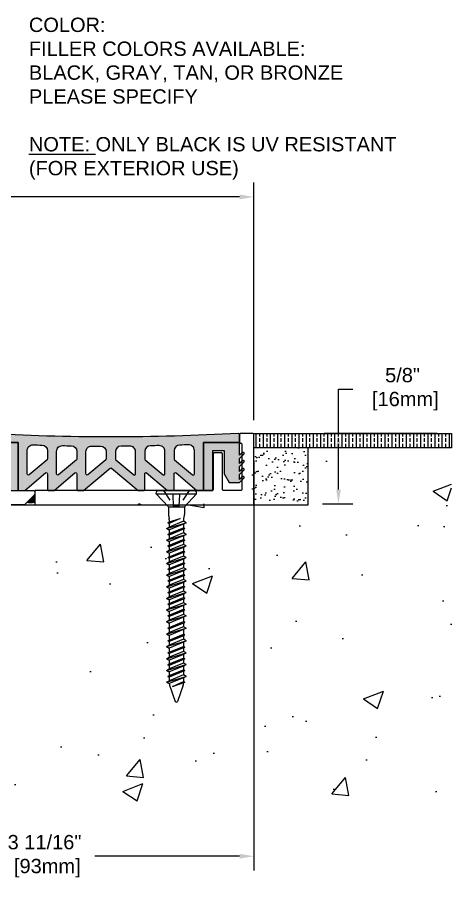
# Model space of a CAD drawing. Header units: inches. Extents: x 10.7 to 45.1, y -20.8 to -13.2.
# Drawn here: x 22.01 to 25.8, y -20.83 to -13.23 of the extents above; entities that cross this region are included whole.
import ezdxf

# ---------------------------------------------------------------- set-up
doc = ezdxf.new("R2010")
doc.units = ezdxf.units.IN
doc.header["$MEASUREMENT"] = 0
doc.linetypes.add('DASHED', pattern=[0.75, 0.5, -0.25])
for name, color, linetype in [('anchors', 4, 'Continuous'), ('conditions', 1, 'Continuous'), ('dimensions', 3, 'Continuous'), ('FILLER', 2, 'Continuous'), ('METALS', 7, 'Continuous'), ('text', 2, 'Continuous')]:
    doc.layers.add(name, color=color, linetype=linetype)
doc.styles.add('ARIAL', font='arial.ttf')
doc.dimstyles.new('Arial', dxfattribs={"dimtxt": 0.125, "dimasz": 0.125, "dimexe": 0.125, "dimexo": 0.125, "dimgap": 0.125, "dimtad": 0, "dimtih": 1, "dimtoh": 1, "dimdec": 4, "dimzin": 0, "dimdsep": 46, "dimlunit": 4, "dimtxsty": 'ARIAL', "dimcen": 0.09, "dimadec": 0, "dimazin": 0, "dimtfac": 1, "dimtdec": 4, "dimtofl": 0, "dimtmove": 0, "dimatfit": 3, "dimfxl": 0, "dimfrac": 2, "dimtolj": 1, "dimtzin": 0, "dimarcsym": 0})

# ---------------------------------------------------------------- blocks, each defined once
blk = doc.blocks.new('*D5')
at = {"layer": 'DEFPOINTS', "color": 0}
for p in [(24.0716, -14.7913), (12.7266, -16.8642), (24.0716, -16.8642)]:
    blk.add_point(p, dxfattribs=at)
at = {"layer": 'dimensions', "color": 0, "lineweight": -2}
for p, q in [((12.7266, -16.7392), (12.7266, -14.6663)), ((24.0716, -16.7392), (24.0716, -14.6663)), ((12.8516, -14.7913), (17.9158, -14.7913)), ((23.9466, -14.7913), (18.8823, -14.7913))]:
    blk.add_line(p, q, dxfattribs=at)
at = {"layer": 'dimensions', "color": 0}
for points in [[(12.8516, -14.7705), (12.8516, -14.8122), (12.7266, -14.7913)], [(23.9466, -14.7705), (23.9466, -14.8122), (24.0716, -14.7913)]]:
    blk.add_solid(points, dxfattribs=at)
at = {"layer": 'dimensions', "color": 0, "insert": (18.3991, -14.7913), "char_height": 0.125, "attachment_point": 5, "style": 'ARIAL'}
blk.add_mtext('\\A1;11 3/8"\\P [288mm]', dxfattribs=at)
blk = doc.blocks.new('*D6')
at = {"layer": 'DEFPOINTS', "color": 0}
for p in [(24.0716, -16.9692), (20.3991, -20.0778), (20.3991, -20.5441)]:
    blk.add_point(p, dxfattribs=at)
at = {"layer": 'dimensions', "color": 0, "lineweight": -2}
for p, q in [((24.0716, -17.0942), (24.0716, -20.6691)), ((20.3991, -20.2028), (20.3991, -20.6691)), ((20.5241, -20.5441), (21.8033, -20.5441)), ((23.9466, -20.5441), (22.6824, -20.5441))]:
    blk.add_line(p, q, dxfattribs=at)
at = {"layer": 'dimensions', "color": 0}
for points in [[(20.5241, -20.5233), (20.5241, -20.565), (20.3991, -20.5441)], [(23.9466, -20.5233), (23.9466, -20.565), (24.0716, -20.5441)]]:
    blk.add_solid(points, dxfattribs=at)
at = {"layer": 'dimensions', "color": 0, "insert": (22.2428, -20.5441), "char_height": 0.125, "attachment_point": 5, "style": 'ARIAL'}
blk.add_mtext('\\A1;3 11/16"\\P [93mm]', dxfattribs=at)
blk = doc.blocks.new('*D11')
at = {"layer": 'DEFPOINTS', "color": 0}
for p in [(24.8105, -16.8543), (25.7982, -16.8543), (24.5467, -17.4692)]:
    blk.add_point(p, dxfattribs=at)
at = {"layer": 'dimensions', "color": 0, "lineweight": -2}
for p, q in [((24.8105, -16.8543), (24.8105, -16.4692)), ((24.8105, -16.4692), (24.9355, -16.4692)), ((25.6732, -16.8543), (24.6855, -16.8543)), ((24.8105, -17.3442), (24.8105, -16.9793)), ((24.6717, -17.4692), (24.9355, -17.4692))]:
    blk.add_line(p, q, dxfattribs=at)
at = {"layer": 'dimensions', "color": 0}
for points in [[(24.7897, -16.9793), (24.8314, -16.9793), (24.8105, -16.8543)], [(24.7897, -17.3442), (24.8314, -17.3442), (24.8105, -17.4692)]]:
    blk.add_solid(points, dxfattribs=at)
at = {"layer": 'dimensions', "color": 0, "insert": (25.3702, -16.4692), "char_height": 0.125, "attachment_point": 5, "style": 'ARIAL'}
blk.add_mtext('\\A1;5/8"\\P [16mm]', dxfattribs=at)
blk = doc.blocks.new('A$C63CB1885')
for p, q in [((-0.1762, 0), (-0.1747, 0.0182)), ((-0.1762, 0), (0.1762, 0)), ((-0.1762, 0), (-0.0698, -0.1125)), ((-0.1634, 0.0285), (0.1634, 0.0285)), ((0.0698, -0.1125), (0.1762, 0)), ((0.1762, 0), (0.1747, 0.0182)), ((-0.0698, -0.1125), (0.0698, -0.1125)), ((-0.0698, -0.1125), (-0.0698, -0.1796)), ((0.0698, -0.1125), (0.0698, -0.1796)), ((-0.0737, -0.2511), (0.0321, -0.2146)), ((-0.0687, -0.1892), (-0.0633, -0.2152)), ((-0.0623, -0.2248), (-0.0622, -0.2449)), ((-0.0622, -0.2449), (0.0321, -0.2146)), ((0.0321, -0.2146), (-0.0622, -0.2573)), ((0.0622, -0.2248), (0.0622, -0.2382)), ((0.0687, -0.1892), (0.0633, -0.2152)), ((-0.0863, -0.3019), (0.0862, -0.2511)), ((-0.0863, -0.3019), (-0.0622, -0.289)), ((-0.0863, -0.3019), (-0.0622, -0.3148)), ((-0.0737, -0.2511), (-0.0622, -0.2449)), ((-0.0737, -0.2511), (-0.0622, -0.2573)), ((-0.0737, -0.3527), (0.0737, -0.3019)), ((0.0622, -0.2382), (-0.0622, -0.289)), ((-0.0622, -0.2573), (-0.0622, -0.289)), ((0.0622, -0.264), (-0.0622, -0.3148)), ((-0.0622, -0.3465), (0.0622, -0.2957)), ((0.0862, -0.2511), (0.0622, -0.264)), ((0.0622, -0.264), (0.0622, -0.2957)), ((0.0737, -0.3019), (0.0622, -0.2957)), ((0.0737, -0.3019), (0.0622, -0.308)), ((0.0862, -0.2511), (0.0622, -0.2382)), ((-0.0863, -0.4034), (0.0862, -0.3527)), ((-0.0737, -0.3527), (-0.0622, -0.3465)), ((-0.0737, -0.3527), (-0.0622, -0.3588)), ((0.0622, -0.308), (-0.0622, -0.3588)), ((-0.0622, -0.3148), (-0.0622, -0.3465)), ((0.0622, -0.3397), (-0.0622, -0.3905)), ((-0.0622, -0.3588), (-0.0622, -0.3905)), ((0.0622, -0.3656), (-0.0622, -0.4164)), ((0.0622, -0.308), (0.0622, -0.3397)), ((0.0862, -0.3527), (0.0622, -0.3656)), ((0.0622, -0.3656), (0.0622, -0.3973)), ((0.0862, -0.3527), (0.0622, -0.3397)), ((-0.0863, -0.4034), (-0.0622, -0.3905)), ((-0.0863, -0.4034), (-0.0622, -0.4164)), ((-0.0863, -0.505), (0.0862, -0.4542)), ((-0.0737, -0.4542), (0.0737, -0.4034)), ((-0.0737, -0.4542), (-0.0622, -0.4481)), ((-0.0737, -0.4542), (-0.0622, -0.4604)), ((-0.0622, -0.4481), (0.0622, -0.3973)), ((0.0622, -0.4096), (-0.0622, -0.4604)), ((-0.0622, -0.4164), (-0.0622, -0.4481)), ((0.0622, -0.4413), (-0.0622, -0.4921)), ((0.0737, -0.4034), (0.0622, -0.3973)), ((0.0737, -0.4034), (0.0622, -0.4096)), ((0.0622, -0.4096), (0.0622, -0.4413)), ((0.0862, -0.4542), (0.0622, -0.4671)), ((0.0862, -0.4542), (0.0622, -0.4413)), ((-0.0863, -0.505), (-0.0622, -0.4921)), ((-0.0863, -0.505), (-0.0622, -0.5179)), ((-0.0737, -0.5558), (0.0737, -0.505)), ((-0.0622, -0.4604), (-0.0622, -0.4921)), ((0.0622, -0.4671), (-0.0622, -0.5179)), ((-0.0622, -0.5496), (0.0622, -0.4988)), ((0.0622, -0.5112), (-0.0622, -0.5619)), ((-0.0622, -0.5179), (-0.0622, -0.5496)), ((0.0622, -0.4671), (0.0622, -0.4988)), ((0.0737, -0.505), (0.0622, -0.4988)), ((0.0737, -0.505), (0.0622, -0.5112)), ((0.0622, -0.5112), (0.0622, -0.5429)), ((-0.0863, -0.6066), (0.0862, -0.5558)), ((-0.0863, -0.6066), (-0.0622, -0.5936)), ((-0.0863, -0.6066), (-0.0622, -0.6195)), ((-0.0737, -0.5558), (-0.0622, -0.5496)), ((-0.0737, -0.5558), (-0.0622, -0.5619)), ((-0.0737, -0.6573), (0.0737, -0.6066)), ((0.0622, -0.5429), (-0.0622, -0.5936)), ((-0.0622, -0.5619), (-0.0622, -0.5936)), ((0.0622, -0.5687), (-0.0622, -0.6195)), ((-0.0622, -0.6512), (0.0622, -0.6004)), ((0.0862, -0.5558), (0.0622, -0.5687)), ((0.0622, -0.5687), (0.0622, -0.6004)), ((0.0737, -0.6066), (0.0622, -0.6004)), ((0.0737, -0.6066), (0.0622, -0.6127)), ((0.0862, -0.5558), (0.0622, -0.5429)), ((-0.0863, -0.7081), (0.0862, -0.6573)), ((-0.0737, -0.6573), (-0.0622, -0.6512)), ((-0.0737, -0.6573), (-0.0622, -0.6635)), ((0.0622, -0.6127), (-0.0622, -0.6635)), ((-0.0622, -0.6195), (-0.0622, -0.6512)), ((0.0622, -0.6444), (-0.0622, -0.6952)), ((-0.0622, -0.6635), (-0.0622, -0.6952)), ((0.0622, -0.6703), (-0.0622, -0.721)), ((0.0622, -0.6127), (0.0622, -0.6444)), ((0.0862, -0.6573), (0.0622, -0.6703)), ((0.0622, -0.6703), (0.0622, -0.702)), ((0.0862, -0.6573), (0.0622, -0.6444)), ((-0.0863, -0.7081), (-0.0622, -0.6952)), ((-0.0863, -0.7081), (-0.0622, -0.721)), ((-0.0863, -0.8097), (0.0862, -0.7589)), ((-0.0737, -0.7589), (0.0737, -0.7081)), ((-0.0737, -0.7589), (-0.0622, -0.7527)), ((-0.0737, -0.7589), (-0.0622, -0.7651)), ((-0.0622, -0.7527), (0.0622, -0.702)), ((0.0622, -0.7143), (-0.0622, -0.7651)), ((-0.0622, -0.721), (-0.0622, -0.7527)), ((0.0622, -0.746), (-0.0622, -0.7968)), ((0.0737, -0.7081), (0.0622, -0.702)), ((0.0737, -0.7081), (0.0622, -0.7143)), ((0.0622, -0.7143), (0.0622, -0.746)), ((0.0862, -0.7589), (0.0622, -0.7718)), ((0.0862, -0.7589), (0.0622, -0.746)), ((-0.0863, -0.8097), (-0.0622, -0.7968)), ((-0.0863, -0.8097), (-0.0622, -0.8226)), ((-0.0737, -0.8605), (0.0737, -0.8097)), ((-0.0622, -0.7651), (-0.0622, -0.7967)), ((0.0622, -0.7718), (-0.0622, -0.8226)), ((-0.0622, -0.8543), (0.0622, -0.8035)), ((0.0622, -0.8159), (-0.0622, -0.8666)), ((-0.0622, -0.8226), (-0.0622, -0.8543)), ((0.0622, -0.7718), (0.0622, -0.8035)), ((0.0737, -0.8097), (0.0622, -0.8035)), ((0.0737, -0.8097), (0.0622, -0.8159)), ((0.0622, -0.8159), (0.0622, -0.8475)), ((-0.0863, -0.9112), (0.0862, -0.8605)), ((-0.0863, -0.9112), (-0.0622, -0.8983)), ((-0.0863, -0.9112), (-0.0622, -0.9242)), ((-0.0737, -0.8605), (-0.0622, -0.8543)), ((-0.0737, -0.8605), (-0.0622, -0.8666)), ((-0.0737, -0.962), (0.0737, -0.9112)), ((0.0622, -0.8475), (-0.0622, -0.8983)), ((-0.0622, -0.8666), (-0.0622, -0.8983)), ((0.0622, -0.8734), (-0.0622, -0.9242)), ((-0.0622, -0.9559), (0.0622, -0.9051)), ((0.0862, -0.8605), (0.0622, -0.8734)), ((0.0622, -0.8734), (0.0622, -0.9051)), ((0.0737, -0.9112), (0.0622, -0.9051)), ((0.0737, -0.9112), (0.0622, -0.9174)), ((0.0862, -0.8605), (0.0622, -0.8475)), ((-0.0863, -1.0128), (0.0862, -0.962)), ((-0.0737, -0.962), (-0.0622, -0.9559)), ((-0.0737, -0.962), (-0.0622, -0.9682)), ((0.0622, -0.9174), (-0.0622, -0.9682)), ((-0.0622, -0.9242), (-0.0622, -0.9558)), ((0.0622, -0.9491), (-0.0622, -0.9999)), ((-0.0622, -0.9682), (-0.0622, -0.9999)), ((0.0622, -0.975), (-0.0622, -1.0257)), ((0.0622, -0.9174), (0.0622, -0.9491)), ((0.0862, -0.962), (0.0622, -0.975)), ((0.0622, -0.975), (0.0622, -1.0066)), ((0.0862, -0.962), (0.0622, -0.9491)), ((-0.0863, -1.0128), (-0.0622, -0.9999)), ((-0.0863, -1.0128), (-0.0622, -1.0257)), ((-0.0863, -1.1144), (0.0862, -1.0636)), ((-0.0737, -1.0636), (0.0737, -1.0128)), ((-0.0737, -1.0636), (-0.0622, -1.0574)), ((-0.0737, -1.0636), (-0.0622, -1.0698)), ((-0.0622, -1.0574), (0.0622, -1.0066)), ((0.0622, -1.019), (-0.0622, -1.0698)), ((-0.0622, -1.0257), (-0.0622, -1.0574)), ((0.0622, -1.0507), (-0.0622, -1.1015)), ((0.0737, -1.0128), (0.0622, -1.0066)), ((0.0737, -1.0128), (0.0622, -1.019)), ((0.0622, -1.019), (0.0622, -1.0507)), ((0.0862, -1.0636), (0.0622, -1.0765)), ((0.0862, -1.0636), (0.0622, -1.0507)), ((-0.0863, -1.1144), (-0.0622, -1.1015)), ((-0.0863, -1.1144), (-0.0622, -1.1273)), ((-0.0737, -1.1715), (0.0737, -1.1207)), ((-0.0622, -1.0697), (-0.0622, -1.1014)), ((0.0622, -1.0765), (-0.0622, -1.1273)), ((-0.0622, -1.1653), (0.0622, -1.1145)), ((0.0622, -1.1269), (-0.0622, -1.1776)), ((-0.0622, -1.1273), (-0.0622, -1.1653)), ((0.0622, -1.0765), (0.0622, -1.1145)), ((0.0737, -1.1207), (0.0622, -1.1145)), ((0.0737, -1.1207), (0.0622, -1.1269)), ((0.0622, -1.1269), (0.0622, -1.1585)), ((-0.0863, -1.2223), (0.0862, -1.1715)), ((-0.0863, -1.2223), (-0.0622, -1.2093)), ((-0.0737, -1.1715), (-0.0622, -1.1653)), ((-0.0737, -1.1715), (-0.0622, -1.1776)), ((0.0622, -1.1585), (-0.0622, -1.2093)), ((-0.0622, -1.1776), (-0.0622, -1.2093)), ((0.0622, -1.1844), (-0.0622, -1.2352)), ((0.0862, -1.1715), (0.0622, -1.1844)), ((0.0622, -1.1844), (0.0622, -1.2247)), ((0.0862, -1.1715), (0.0622, -1.1585)), ((-0.0863, -1.2223), (-0.0622, -1.2352)), ((-0.0863, -1.3324), (0.0862, -1.2816)), ((-0.0737, -1.2816), (0.0737, -1.2308)), ((-0.0737, -1.2816), (-0.0622, -1.2754)), ((-0.0737, -1.2816), (-0.0622, -1.2878)), ((-0.0622, -1.2754), (0.0622, -1.2247)), ((-0.0622, -1.2352), (-0.0622, -1.2754)), ((0.0622, -1.237), (-0.0622, -1.2878)), ((0.0622, -1.2687), (-0.0622, -1.3195)), ((-0.0622, -1.2877), (-0.0622, -1.3194)), ((0.0737, -1.2308), (0.0622, -1.2247)), ((0.0737, -1.2308), (0.0622, -1.237)), ((0.0622, -1.237), (0.0622, -1.2687)), ((0.0862, -1.2816), (0.0622, -1.2945)), ((0.0862, -1.2816), (0.0622, -1.2687)), ((-0.0863, -1.3324), (-0.0622, -1.3195)), ((-0.0863, -1.3324), (-0.0622, -1.3453)), ((-0.0737, -1.3872), (0.0737, -1.3365)), ((0.0622, -1.2945), (-0.0622, -1.3453)), ((-0.0622, -1.3811), (0.0622, -1.3303)), ((0.0622, -1.3426), (-0.0622, -1.3934)), ((-0.0622, -1.3453), (-0.0622, -1.381)), ((0.0622, -1.2945), (0.0622, -1.3303)), ((0.0737, -1.3365), (0.0622, -1.3303)), ((0.0737, -1.3365), (0.0622, -1.3426)), ((0.0622, -1.3426), (0.0622, -1.3743)), ((-0.0863, -1.438), (0.0862, -1.3872)), ((-0.0863, -1.438), (-0.0622, -1.4251)), ((-0.0863, -1.438), (-0.0622, -1.4509)), ((-0.0737, -1.3872), (-0.0622, -1.3811)), ((-0.0737, -1.3872), (-0.0622, -1.3934)), ((-0.0737, -1.4895), (0.0737, -1.4387)), ((0.0622, -1.3743), (-0.0622, -1.4251)), ((-0.0622, -1.3934), (-0.0622, -1.4251)), ((0.0622, -1.4002), (-0.0622, -1.4509)), ((-0.0622, -1.4833), (0.0622, -1.4326)), ((0.0622, -1.4449), (-0.0622, -1.4957)), ((0.0862, -1.3872), (0.0622, -1.4002)), ((0.0622, -1.4002), (0.0622, -1.4326)), ((0.0737, -1.4387), (0.0622, -1.4326)), ((0.0737, -1.4387), (0.0622, -1.4449)), ((0.0622, -1.4449), (0.0622, -1.4766)), ((0.0862, -1.3872), (0.0622, -1.3743)), ((-0.0863, -1.5403), (0.0862, -1.4895)), ((-0.0737, -1.4895), (-0.0622, -1.4833)), ((-0.0737, -1.4895), (-0.0622, -1.4957)), ((-0.0622, -1.4509), (-0.0622, -1.4833)), ((0.0622, -1.4766), (-0.0622, -1.5274)), ((-0.0622, -1.4956), (-0.0621, -1.5273)), ((0.0622, -1.5024), (-0.0622, -1.5532)), ((0.0862, -1.4895), (0.0622, -1.5024)), ((0.0622, -1.5024), (0.0622, -1.5348)), ((0.0862, -1.4895), (0.0622, -1.4766)), ((-0.0863, -1.5403), (-0.0622, -1.5274)), ((-0.0863, -1.5403), (-0.0622, -1.5532)), ((-0.0863, -1.6425), (0.0862, -1.5918)), ((-0.0737, -1.5918), (0.0737, -1.541)), ((-0.0737, -1.5918), (-0.0622, -1.5856)), ((-0.0737, -1.5918), (-0.0622, -1.5979)), ((-0.0622, -1.5856), (0.0622, -1.5348)), ((0.0622, -1.5471), (-0.0622, -1.5979)), ((0.0622, -1.5788), (-0.0622, -1.6296)), ((-0.0621, -1.5532), (-0.0621, -1.5856)), ((-0.0621, -1.5979), (-0.0621, -1.6296)), ((0.0737, -1.541), (0.0622, -1.5348)), ((0.0737, -1.541), (0.0622, -1.5471)), ((0.0622, -1.5471), (0.0622, -1.5788)), ((0.0862, -1.5918), (0.0622, -1.6047)), ((0.0862, -1.5918), (0.0622, -1.5788)), ((-0.0863, -1.6425), (-0.0622, -1.6296)), ((-0.0863, -1.6425), (-0.0622, -1.6555)), ((0.0622, -1.6047), (-0.0622, -1.6555)), ((-0.0596, -1.6676), (-0.0096, -1.8103)), ((-0.0335, -1.6795), (0.0622, -1.6364)), ((-0.0335, -1.6795), (0.0737, -1.6425)), ((0.0622, -1.6487), (-0.0335, -1.6795)), ((0.0596, -1.6676), (0.0096, -1.8103)), ((0.0622, -1.6047), (0.0622, -1.6522)), ((0.0737, -1.6425), (0.0622, -1.6364)), ((0.0737, -1.6425), (0.0622, -1.6487))]:
    blk.add_line(p, q)
at = {"linetype": 'DASHED', "ltscale": 0.025}
for p, q in [((-0.1125, 0.0285), (-0.024, -0.1065)), ((-0.024, -0.1065), (-0.0311, 0.0283)), ((0.024, -0.1065), (0.0311, 0.0285)), ((0.1125, 0.0285), (0.024, -0.1065)), ((-0.024, -0.1065), (0.024, -0.1065))]:
    blk.add_line(p, q, dxfattribs=at)
for centre, radius, start, end in [((-0.1634, 0.0173), 0.0112, 90, 175), ((0.1634, 0.0173), 0.0112, 5, 90), ((-0.0233, -0.1796), 0.0465, 180, 191.9357), ((-0.1088, -0.2248), 0.0465, 0, 11.9357), ((0.1087, -0.2248), 0.0465, 168.0643, 180), ((0.0233, -0.1796), 0.0465, 348.0643, 0), ((-0.0158, -1.6522), 0.0465, 183.94761, 199.30575), ((0.0158, -1.6522), 0.0465, 340.69425, 0), ((0, -1.806), 0.0106, 204.10008, 335.89992)]:
    blk.add_arc(centre, radius, start, end)
blk = doc.blocks.new('TF316134')
blk.add_blockref('A$C63CB1885', (0, -0.0285))
blk = doc.blocks.new('PS212A')
at = {"linetype": 'Continuous', "flags": 128}
blk.add_lwpolyline([(0.4509, 0.1254), (-1.7472, 0.1254, 0.414214), (-1.7572, 0.1154), (-1.7572, 0.0945, 0.198912), (-1.7543, 0.0875), (-1.6701, 0.0033, 0.198912), (-1.663, 0.0004), (-0.0092, 0.0004, -0.414214), (0.0008, -0.0096), (0.0008, -0.3247, 0.758338), (0.8355, -0.5586, 0.420887), (0.832, -0.5447), (0.741, -0.4922, 0.405496), (0.7275, -0.4956, -3.520953), (0.7275, -0.1539, 0.405496), (0.741, -0.1573), (0.832, -0.1047, 0.420887), (0.8355, -0.0909, 0.261868)], format="xyb", close=True, dxfattribs=at)
blk = doc.blocks.new('95401G-MOD')
blk.add_lwpolyline([(1.9147, 0), (1.0194, 0, -0.198912), (1.0123, 0.0029), (1.0073, 0.0079, 0.414214), (0.9932, 0.0079), (0.9882, 0.0029, -0.198912), (0.9811, 0), (0.0102, 0, -0.414214), (0.0002, 0.01), (0.0002, 0.615, -0.414214), (0.0102, 0.625), (0.1152, 0.625, -0.414214), (0.1252, 0.615), (0.1252, 0.55, -0.414214), (0.1152, 0.54, 0.414214), (0.1052, 0.53), (0.1052, 0.135, 0.414214), (0.1152, 0.125), (0.2652, 0.125, 0.414214), (0.2752, 0.135), (0.2752, 0.445, -0.414214), (0.2852, 0.455), (0.3452, 0.455, -0.414214), (0.3552, 0.445), (0.3552, 0.135, 0.414214), (0.3652, 0.125), (1.9147, 0.125)], format="xyb", close=True)
blk = doc.blocks.new('CSQF2')
h = blk.add_hatch(color=256)
h.paths.add_polyline_path([(4.5589, 1.888, 0.430422), (4.5483, 1.898, -0.027516), (2.3194, 1.898, 0.430422), (2.3089, 1.888), (2.3089, 1.8186), (2.6239, 1.8186), (2.6239, 1.3986), (2.6757, 1.3986, 0.176327), (2.6822, 1.4009), (2.8641, 1.5536, -0.63707), (2.8805, 1.5459), (2.8805, 1.4086, 0.414214), (2.8905, 1.3986), (2.9323, 1.3986, 0.176327), (2.9388, 1.4009), (3.1207, 1.5536, -0.63707), (3.1371, 1.5459), (3.1371, 1.4086, 0.414214), (3.1471, 1.3986), (3.1889, 1.3986, 0.176327), (3.1954, 1.4009), (3.4275, 1.5957, -0.36397), (3.4403, 1.5957), (3.6724, 1.4009, 0.176327), (3.6788, 1.3986), (3.7207, 1.3986, 0.414214), (3.7307, 1.4086), (3.7307, 1.5459, -0.63707), (3.7471, 1.5536), (3.929, 1.4009, 0.176327), (3.9354, 1.3986), (3.9773, 1.3986, 0.414214), (3.9873, 1.4086), (3.9873, 1.5459, -0.63707), (4.0037, 1.5536), (4.1856, 1.4009, 0.176327), (4.192, 1.3986), (4.2439, 1.3986), (4.2439, 1.8186), (4.5589, 1.8186)])
h.paths.add_polyline_path([(3.2675, 1.788, 0.000939), (3.3439, 1.7875, -0.412919), (3.3937, 1.7375), (3.3937, 1.6764, -0.221695), (3.3901, 1.6688), (3.2335, 1.5374, -0.63707), (3.2171, 1.545), (3.2171, 1.738, -0.416611)], flags=16)
h.paths.add_polyline_path([(3.1371, 1.7403), (3.1371, 1.6764, -0.221695), (3.1335, 1.6688), (2.9769, 1.5374, -0.63707), (2.9605, 1.545), (2.9605, 1.7417, -0.420307), (3.0115, 1.7917, 0.000939), (3.0879, 1.7903, -0.409242)], flags=16)
h.paths.add_polyline_path([(3.5239, 1.7875, 0.000939), (3.6003, 1.788, -0.416611), (3.6507, 1.738), (3.6507, 1.545, -0.63707), (3.6343, 1.5374), (3.4777, 1.6688, -0.221695), (3.4741, 1.6764), (3.4741, 1.7375, -0.412919)], flags=16)
h.paths.add_polyline_path([(2.8805, 1.7463), (2.8805, 1.6764, -0.221695), (2.8769, 1.6688), (2.7203, 1.5374, -0.63707), (2.7039, 1.545), (2.7039, 1.7487, -0.424014), (2.7555, 1.7987, 0.000939), (2.832, 1.7963, -0.405574)], flags=16)
h.paths.add_polyline_path([(3.7798, 1.7903, 0.000939), (3.8562, 1.7917, -0.420307), (3.9073, 1.7417), (3.9073, 1.545, -0.63707), (3.8909, 1.5374), (3.7343, 1.6688, -0.221695), (3.7307, 1.6764), (3.7307, 1.7403, -0.409242)], flags=16)
h.paths.add_polyline_path([(4.0358, 1.7963, 0.000939), (4.1122, 1.7987, -0.424014), (4.1639, 1.7487), (4.1639, 1.545, -0.63707), (4.1475, 1.5374), (3.9909, 1.6688, -0.221695), (3.9873, 1.6764), (3.9873, 1.7463, -0.405574)], flags=16)
h.paths.add_polyline_path([(2.6239, 1.8186), (2.3089, 1.8186), (2.3089, 1.7069), (2.2851, 1.7307, 0.414214), (2.271, 1.7307, 0.414214), (2.271, 1.7165), (2.3089, 1.6786), (2.3089, 1.6369), (2.2851, 1.6607, 0.414214), (2.271, 1.6607, 0.414214), (2.271, 1.6465), (2.3089, 1.6086), (2.3089, 1.5669), (2.2851, 1.5907, 0.414214), (2.271, 1.5907, 0.414214), (2.271, 1.5765), (2.3089, 1.5386), (2.3089, 1.4969), (2.2851, 1.5207, 0.414214), (2.271, 1.5207, 0.414214), (2.271, 1.5065), (2.306, 1.4715, 0.198912), (2.313, 1.4686), (2.3989, 1.4686), (2.4439, 1.5465), (2.4439, 1.7486), (2.5439, 1.7486), (2.5439, 1.3986), (2.6239, 1.3986)])
h.paths.add_polyline_path([(4.3239, 1.7486), (4.4239, 1.7486), (4.4239, 1.5465), (4.4689, 1.4686), (4.5547, 1.4686, 0.198912), (4.5618, 1.4715), (4.5968, 1.5065, 0.414214), (4.5968, 1.5207, 0.414214), (4.5827, 1.5207), (4.5589, 1.4969), (4.5589, 1.5386), (4.5968, 1.5765, 0.414214), (4.5968, 1.5907, 0.414214), (4.5827, 1.5907), (4.5589, 1.5669), (4.5589, 1.6086), (4.5968, 1.6465, 0.414214), (4.5968, 1.6607, 0.414214), (4.5827, 1.6607), (4.5589, 1.6369), (4.5589, 1.6786), (4.5968, 1.7165, 0.414214), (4.5968, 1.7307, 0.414214), (4.5827, 1.7307), (4.5589, 1.7069), (4.5589, 1.8186), (4.2439, 1.8186), (4.2439, 1.3986), (4.3239, 1.3986)])
for p, q in [((2.3089, 1.8186), (2.6239, 1.8186)), ((2.6239, 1.8186), (2.3089, 1.8186)), ((2.6239, 1.8186), (2.6239, 1.3986)), ((2.6239, 1.3986), (2.6239, 1.8186)), ((4.2439, 1.8186), (4.2439, 1.3986)), ((4.5589, 1.8186), (4.2439, 1.8186)), ((4.2439, 1.8186), (4.5589, 1.8186)), ((4.2439, 1.3986), (4.2439, 1.8186))]:
    blk.add_line(p, q)
for points in [[(2.8905, 1.3986), (2.9323, 1.3986, 0.176327), (2.9388, 1.4009), (3.1207, 1.5536, -0.63707), (3.1371, 1.5459), (3.1371, 1.4086, 0.414214), (3.1471, 1.3986), (3.1889, 1.3986, 0.176327), (3.1954, 1.4009), (3.4275, 1.5957, -0.36397), (3.4403, 1.5957), (3.6724, 1.4009, 0.176327), (3.6788, 1.3986), (3.7207, 1.3986, 0.414214), (3.7307, 1.4086), (3.7307, 1.5459, -0.63707), (3.7471, 1.5536), (3.929, 1.4009, 0.176327), (3.9354, 1.3986), (3.9773, 1.3986, 0.414214), (3.9873, 1.4086), (3.9873, 1.5459, -0.63707), (4.0037, 1.5536), (4.1856, 1.4009, 0.176327), (4.192, 1.3986), (4.2439, 1.3986), (4.3239, 1.3986), (4.3239, 1.7486), (4.4239, 1.7486), (4.4239, 1.5465), (4.4689, 1.4686), (4.5547, 1.4686, 0.198912), (4.5618, 1.4715), (4.5968, 1.5065, 0.414214), (4.5968, 1.5207, 0.414214), (4.5827, 1.5207), (4.5589, 1.4969), (4.5589, 1.5386), (4.5968, 1.5765, 0.414214), (4.5968, 1.5907, 0.414214), (4.5827, 1.5907), (4.5589, 1.5669), (4.5589, 1.6086), (4.5968, 1.6465, 0.414214), (4.5968, 1.6607, 0.414214), (4.5827, 1.6607), (4.5589, 1.6369), (4.5589, 1.6786), (4.5968, 1.7165, 0.414214), (4.5968, 1.7307, 0.414214), (4.5827, 1.7307), (4.5589, 1.7069), (4.5589, 1.8186), (4.5589, 1.888, 0.430422), (4.5483, 1.898, -0.027516), (2.3194, 1.898, 0.430422), (2.3089, 1.888), (2.3089, 1.8186), (2.3089, 1.7069), (2.2851, 1.7307, 0.414214), (2.271, 1.7307, 0.414214), (2.271, 1.7165), (2.3089, 1.6786), (2.3089, 1.6369), (2.2851, 1.6607, 0.414214), (2.271, 1.6607, 0.414214), (2.271, 1.6465), (2.3089, 1.6086), (2.3089, 1.5669), (2.2851, 1.5907, 0.414214), (2.271, 1.5907, 0.414214), (2.271, 1.5765), (2.3089, 1.5386), (2.3089, 1.4969), (2.2851, 1.5207, 0.414214), (2.271, 1.5207, 0.414214), (2.271, 1.5065), (2.306, 1.4715, 0.198912), (2.313, 1.4686), (2.3989, 1.4686), (2.4439, 1.5465), (2.4439, 1.7486), (2.5439, 1.7486), (2.5439, 1.3986), (2.6239, 1.3986), (2.6757, 1.3986, 0.176327), (2.6822, 1.4009), (2.8641, 1.5536, -0.63707), (2.8805, 1.5459), (2.8805, 1.4086, 0.414214)], [(2.8805, 1.6764, -0.221695), (2.8769, 1.6688), (2.7203, 1.5374, -0.63707), (2.7039, 1.545), (2.7039, 1.7487, -0.424014), (2.7555, 1.7987, 0.000939), (2.832, 1.7963, -0.405574), (2.8805, 1.7463)], [(3.1371, 1.7403), (3.1371, 1.6764, -0.221695), (3.1335, 1.6688), (2.9769, 1.5374, -0.63707), (2.9605, 1.545), (2.9605, 1.7417, -0.420307), (3.0115, 1.7917, 0.000939), (3.0879, 1.7903, -0.409242)], [(3.3937, 1.7375), (3.3937, 1.6764, -0.221695), (3.3901, 1.6688), (3.2335, 1.5374, -0.63707), (3.2171, 1.545), (3.2171, 1.738, -0.416611), (3.2675, 1.788, 0.000939), (3.3439, 1.7875, -0.412919)], [(3.4741, 1.7375), (3.4741, 1.6764, 0.221695), (3.4777, 1.6688), (3.6343, 1.5374, 0.63707), (3.6507, 1.545), (3.6507, 1.738, 0.416611), (3.6003, 1.788, -0.000939), (3.5239, 1.7875, 0.412919)], [(3.7798, 1.7903, 0.409242), (3.7307, 1.7403), (3.7307, 1.6764, 0.221695), (3.7343, 1.6688), (3.8909, 1.5374, 0.63707), (3.9073, 1.545), (3.9073, 1.7417, 0.420307), (3.8562, 1.7917, -0.000939)], [(3.9873, 1.7463), (3.9873, 1.6764, 0.221695), (3.9909, 1.6688), (4.1475, 1.5374, 0.63707), (4.1639, 1.545), (4.1639, 1.7487, 0.424014), (4.1122, 1.7987, -0.000939), (4.0358, 1.7963, 0.405574)]]:
    blk.add_lwpolyline(points, format="xyb", close=True)

msp = doc.modelspace()

# ---------------------------------------------------------------- hatches: boundary and pattern name
at = {"layer": 'conditions'}
h = msp.add_hatch(dxfattribs=at)
h.set_pattern_fill('ANSI33', color=256, scale=0.25, angle=45, style=0)
h.set_pattern_definition([(90, (25.904884, -18.882104), (0.0625, 1e-17), []), (90, (25.873634, -18.850854), (0.0625, 1e-17), [0.03125, -0.015625])])
h.paths.add_polyline_path([(25.79821, -16.85426), (25.79821, -16.97926), (24.08657, -16.97926), (24.08657, -16.87426, 0.4142136), (24.06657, -16.85426)])
h = msp.add_hatch(dxfattribs=at)
h.set_pattern_fill('AR-CONC', color=256, scale=0.25, style=0)
h.set_pattern_definition([(50, (10.4053, -18.747), (1.79315, -0.15688), [0.1875, -2.0625]), (355, (10.4053, -18.747), (-0.34688, 1.88048), [0.15, -1.65]), (100.451, (10.5547, -18.7601), (1.44627, 1.7236), [0.15935, -1.75286]), (46.184, (10.4053, -18.247), (2.6681, -0.4138), [0.28125, -3.09375]), (96.636, (10.6276, -18.2816), (2.33666, 2.4353), [0.23903, -2.6293]), (351.184, (10.4053, -18.247), (2.33665, 2.4353), [0.225, -2.475]), (21, (10.6553, -18.372), (1.49227, -1.00655), [0.1875, -2.0625]), (326, (10.6553, -18.372), (0.60829, 1.81288), [0.15, -1.65]), (71.451, (10.7796, -18.456), (2.10056, 0.80633), [0.15935, -1.75286]), (37.5, (10.40526, -18.7471), (0.0304, 0.832235), [0, -1.63, 0, -1.675, 0, -1.65625]), (7.5, (10.4053, -18.7471), (0.657674, 0.98603), [0, -0.955, 0, -1.5925, 0, -0.63125]), (327.5, (9.84776, -18.7471), (1.334556, -0.056387), [0, -0.625, 0, -1.95, 0, -2.5875]), (317.5, (9.5978, -18.7471), (1.457965, 0.25026), [0, -0.8125, 0, -1.295, 0, -1.8375])])
h.paths.add_polyline_path([(25.79821, -16.96922), (24.54668, -16.96922), (24.54668, -17.46922), (23.48889, -17.46922), (23.46427, -17.49522), (23.46427, -17.56718), (23.45778, -17.5979, 0.0521265), (23.45677, -17.60752), (23.45677, -17.62089), (23.48077, -17.63382), (23.45677, -17.64674), (23.45677, -17.67843), (23.46822, -17.6846), (23.45677, -17.69076), (23.45677, -17.72245), (23.48077, -17.73538), (23.45677, -17.7483), (23.45677, -17.78), (23.46822, -17.78616), (23.45677, -17.79232), (23.45677, -17.82402), (23.48077, -17.83694), (23.45677, -17.84987), (23.45677, -17.88156), (23.46822, -17.88772), (23.45677, -17.89389), (23.45677, -17.92558), (23.48077, -17.9385), (23.45677, -17.95143), (23.45677, -17.98312), (23.46822, -17.98929), (23.45677, -17.99545), (23.45677, -18.02714), (23.48077, -18.04007), (23.45677, -18.05299), (23.45677, -18.08468), (23.46822, -18.09085), (23.45677, -18.09701), (23.45677, -18.1287), (23.48077, -18.14163), (23.45677, -18.15455), (23.45677, -18.18625), (23.46822, -18.19241), (23.45677, -18.19857), (23.45677, -18.23027), (23.48077, -18.24319), (23.45677, -18.25612), (23.45677, -18.28781), (23.46822, -18.29397), (23.45677, -18.30014), (23.45677, -18.33183), (23.48077, -18.34475), (23.45677, -18.35768), (23.45677, -18.38937), (23.46822, -18.39554), (23.45677, -18.4017), (23.45677, -18.43339), (23.48077, -18.44632), (23.45677, -18.45924), (23.45677, -18.49725), (23.46822, -18.50342), (23.45677, -18.50958), (23.45677, -18.54127), (23.48077, -18.5542), (23.45677, -18.56712), (23.45677, -18.60738), (23.46822, -18.61354), (23.45677, -18.61971), (23.45677, -18.6514), (23.48077, -18.66432), (23.45677, -18.67725), (23.45677, -18.71301), (23.46822, -18.71918), (23.45677, -18.72534), (23.45677, -18.75703), (23.48077, -18.76996), (23.45677, -18.78288), (23.45677, -18.81527), (23.46822, -18.82144), (23.45677, -18.8276), (23.45677, -18.85929), (23.48077, -18.87222), (23.45677, -18.88514), (23.45677, -18.91754), (23.46822, -18.9237), (23.45677, -18.92986), (23.45677, -18.96155), (23.48077, -18.97448), (23.45677, -18.9874), (23.45677, -19.01102), (23.47129, -19.00449), (23.48274, -19.01065), (23.47129, -19.01682), (23.45677, -19.02148), (23.45677, -19.04285), (23.40475, -19.19136, -0.7741233), (23.3843, -19.19136), (23.33227, -19.04285), (23.33227, -19.03819), (23.30827, -19.02526), (23.33227, -19.01234), (23.33227, -18.98064), (23.32083, -18.97448), (23.33227, -18.96832), (23.33227, -18.93592), (23.30827, -18.923), (23.33227, -18.91007), (23.33227, -18.87838), (23.32083, -18.87222), (23.33227, -18.86606), (23.33227, -18.83366), (23.30827, -18.82074), (23.33227, -18.80781), (23.33227, -18.77612), (23.32083, -18.76996), (23.33227, -18.76379), (23.33227, -18.72803), (23.30827, -18.71511), (23.33227, -18.70218), (23.33227, -18.67049), (23.32083, -18.66432), (23.33227, -18.65816), (23.33227, -18.6179), (23.30827, -18.60498), (23.33227, -18.59205), (23.33227, -18.56036), (23.32083, -18.5542), (23.33227, -18.54803), (23.33227, -18.53588), (23.33227, -18.51002), (23.30827, -18.4971), (23.33227, -18.48417), (23.33227, -18.45248), (23.32083, -18.44632), (23.33227, -18.44015), (23.33227, -18.40846), (23.30827, -18.39554), (23.33227, -18.38261), (23.33227, -18.35092), (23.32083, -18.34475), (23.33227, -18.33859), (23.33227, -18.3069), (23.30827, -18.29397), (23.33227, -18.28105), (23.33227, -18.24935), (23.32083, -18.24319), (23.33227, -18.23703), (23.33227, -18.20534), (23.30827, -18.19241), (23.33227, -18.17949), (23.33227, -18.14779), (23.32083, -18.14163), (23.33227, -18.13547), (23.33227, -18.10377), (23.30827, -18.09085), (23.33227, -18.07792), (23.33227, -18.04623), (23.32083, -18.04007), (23.33227, -18.0339), (23.33227, -18.00221), (23.30827, -17.98929), (23.33227, -17.97636), (23.33227, -17.94467), (23.32083, -17.9385), (23.33227, -17.93234), (23.33227, -17.90065), (23.30827, -17.88772), (23.33227, -17.8748), (23.33227, -17.8431), (23.32083, -17.83694), (23.33227, -17.83078), (23.33227, -17.79909), (23.30827, -17.78616), (23.33227, -17.77324), (23.33227, -17.74154), (23.32083, -17.73538), (23.33227, -17.72922), (23.33227, -17.69752), (23.30827, -17.6846), (23.33227, -17.67167), (23.33227, -17.63998), (23.32083, -17.63382), (23.33227, -17.62765), (23.33227, -17.60752, 0.0521265), (23.33127, -17.5979), (23.32477, -17.56718), (23.32477, -17.49522), (23.30016, -17.46922), (21.6118, -17.46922), (21.58719, -17.49522), (21.58719, -17.56718), (21.58069, -17.5979, 0.0521265), (21.57969, -17.60752), (21.57969, -17.62089), (21.60369, -17.63382), (21.57969, -17.64674), (21.57969, -17.67843), (21.59113, -17.6846), (21.57969, -17.69076), (21.57969, -17.72245), (21.60369, -17.73538), (21.57969, -17.7483), (21.57969, -17.78), (21.59113, -17.78616), (21.57969, -17.79232), (21.57969, -17.82402), (21.60369, -17.83694), (21.57969, -17.84987), (21.57969, -17.88156), (21.59113, -17.88772), (21.57969, -17.89389), (21.57969, -17.92558), (21.60369, -17.9385), (21.57969, -17.95143), (21.57969, -17.98312), (21.59113, -17.98929), (21.57969, -17.99545), (21.57969, -18.02714), (21.60369, -18.04007), (21.57969, -18.05299), (21.57969, -18.08468), (21.59113, -18.09085), (21.57969, -18.09701), (21.57969, -18.1287), (21.60369, -18.14163), (21.57969, -18.15455), (21.57969, -18.18625), (21.59113, -18.19241), (21.57969, -18.19857), (21.57969, -18.23027), (21.60369, -18.24319), (21.57969, -18.25612), (21.57969, -18.28781), (21.59113, -18.29397), (21.57969, -18.30014), (21.57969, -18.33183), (21.60369, -18.34475), (21.57969, -18.35768), (21.57969, -18.38937), (21.59113, -18.39554), (21.57969, -18.4017), (21.57969, -18.43339), (21.60369, -18.44632), (21.57969, -18.45924), (21.57969, -18.49725), (21.59113, -18.50342), (21.57969, -18.50958), (21.57969, -18.54127), (21.60369, -18.5542), (21.57969, -18.56712), (21.57969, -18.60738), (21.59113, -18.61354), (21.57969, -18.61971), (21.57969, -18.6514), (21.60369, -18.66432), (21.57969, -18.67725), (21.57969, -18.71301), (21.59113, -18.71918), (21.57969, -18.72534), (21.57969, -18.75703), (21.60369, -18.76996), (21.57969, -18.78288), (21.57969, -18.81527), (21.59113, -18.82144), (21.57969, -18.8276), (21.57969, -18.85929), (21.60369, -18.87222), (21.57969, -18.88514), (21.57969, -18.91754), (21.59113, -18.9237), (21.57969, -18.92986), (21.57969, -18.96155), (21.60369, -18.97448), (21.57969, -18.9874), (21.57969, -19.01102), (21.5942, -19.00449), (21.60565, -19.01065), (21.5942, -19.01682), (21.57969, -19.02148), (21.57969, -19.04285), (21.52766, -19.19136, -0.7741233), (21.50721, -19.19136), (21.45519, -19.04285), (21.45519, -19.03819), (21.43119, -19.02526), (21.45519, -19.01234), (21.45519, -18.98064), (21.44374, -18.97448), (21.45519, -18.96832), (21.45519, -18.93592), (21.43119, -18.923), (21.45519, -18.91007), (21.45519, -18.87838), (21.44374, -18.87222), (21.45519, -18.86606), (21.45519, -18.83366), (21.43119, -18.82074), (21.45519, -18.80781), (21.45519, -18.77612), (21.44374, -18.76996), (21.45519, -18.76379), (21.45519, -18.72803), (21.43119, -18.71511), (21.45519, -18.70218), (21.45519, -18.67049), (21.44374, -18.66432), (21.45519, -18.65816), (21.45519, -18.6179), (21.43119, -18.60498), (21.45519, -18.59205), (21.45519, -18.56036), (21.44374, -18.5542), (21.45519, -18.54803), (21.45519, -18.53588), (21.45519, -18.51002), (21.43119, -18.4971), (21.45519, -18.48417), (21.45519, -18.45248), (21.44374, -18.44632), (21.45519, -18.44015), (21.45519, -18.40846), (21.43119, -18.39554), (21.45519, -18.38261), (21.45519, -18.35092), (21.44374, -18.34475), (21.45519, -18.33859), (21.45519, -18.3069), (21.43119, -18.29397), (21.45519, -18.28105), (21.45519, -18.24935), (21.44374, -18.24319), (21.45519, -18.23703), (21.45519, -18.20534), (21.43119, -18.19241), (21.45519, -18.17949), (21.45519, -18.14779), (21.44374, -18.14163), (21.45519, -18.13547), (21.45519, -18.10377), (21.43119, -18.09085), (21.45519, -18.07792), (21.45519, -18.04623), (21.44374, -18.04007), (21.45519, -18.0339), (21.45519, -18.00221), (21.43119, -17.98929), (21.45519, -17.97636), (21.45519, -17.94467), (21.44374, -17.9385), (21.45519, -17.93234), (21.45519, -17.90065), (21.43119, -17.88772), (21.45519, -17.8748), (21.45519, -17.8431), (21.44374, -17.83694), (21.45519, -17.83078), (21.45519, -17.79909), (21.43119, -17.78616), (21.45519, -17.77324), (21.45519, -17.74154), (21.44374, -17.73538), (21.45519, -17.72922), (21.45519, -17.69752), (21.43119, -17.6846), (21.45519, -17.67167), (21.45519, -17.63998), (21.44374, -17.63382), (21.45519, -17.62765), (21.45519, -17.60752, 0.0521265), (21.45418, -17.5979), (21.44769, -17.56718), (21.44769, -17.49522), (21.42307, -17.46922), (20.39907, -17.46922), (20.39907, -20.07784), (25.79821, -20.07784)])
h.paths.add_polyline_path([(21.5078, -19.19303), (21.50721, -19.19136, 0.0418628)], flags=17)
h.paths.add_polyline_path([(24.38524, -18.02845), (25.051, -18.02845), (25.051, -18.22021), (24.38524, -18.22021)], flags=24)
h.paths.add_polyline_path([(20.88815, -19.3807), (22.34117, -19.3807), (22.34117, -19.81781), (20.88815, -19.81781)], flags=24)
h = msp.add_hatch(dxfattribs=at)
h.set_pattern_fill('AR-SAND', color=256, scale=0.0625, style=0)
h.set_pattern_definition([(142.5, (28.39288, -18.7571), (0.003937, 0.1204265), [0, -0.095, 0, -0.10625, 0, -0.1015625]), (172.5, (28.39288, -18.7571), (-0.110611, 0.176384), [0, -0.05125, 0, -0.085625, 0, -0.0328125]), (212.5, (28.46976, -18.7571), (-0.1946339, 0.0003537), [0, -0.03125, 0, -0.1125, 0, -0.146875]), (222.5, (28.46976, -18.7571), (-0.187883, 0.054855), [0, -0.015625, 0, -0.07375, 0, -0.084375])])
h.paths.add_polyline_path([(24.04657, -16.93926), (24.06157, -16.93926, 0.4142136), (24.07157, -16.92926), (24.07157, -16.97926), (24.54668, -16.97926), (24.54668, -17.47926), (24.02657, -17.47926, 0.4142136), (24.04657, -17.45926)])
at = {"layer": 'METALS'}
h = msp.add_hatch(color=253, dxfattribs=at)
edge = h.paths.add_edge_path()
edge.add_arc((22.14707, -17.37512), 0.01, 315, 360, ccw=False)
edge.add_line((22.15414, -17.38219), (22.08588, -17.46043))
edge.add_arc((22.12103, -17.31414), 0.15045, 256.487714, 283.860029)
edge.add_line((22.15707, -17.46021), (22.15707, -17.37512))

# ---------------------------------------------------------------- linework, layer by layer
at = {"layer": 'conditions'}
for p, q in [((24.54668, -17.47926), (24.54668, -16.97926)), ((20.39907, -17.47926), (24.54668, -17.47926))]:
    msp.add_line(p, q, dxfattribs=at)
msp.add_lwpolyline([(24.07157, -16.85426), (25.79821, -16.85426), (25.79821, -16.97926), (24.07157, -16.97926)], close=True, dxfattribs=at)

# ---------------------------------------------------------------- block references
at = {"xscale": -1}
msp.add_blockref('PS212A', (20.39988, -17.47962), dxfattribs=at)
at = {"layer": 'anchors'}
msp.add_blockref('TF316134', (23.39452, -17.35422), dxfattribs=at)
at = {"layer": 'FILLER'}
msp.add_blockref('CSQF2', (19.38769, -18.75289), dxfattribs=at)
at = {"layer": 'METALS', "xscale": -1}
msp.add_blockref('95401G-MOD', (24.07181, -17.47926), dxfattribs=at)

# ---------------------------------------------------------------- texts
at = {"layer": 'text', "insert": (22.1064, -13.22705), "char_height": 0.125, "width": 3.515625, "attachment_point": 1, "style": 'ARIAL'}
msp.add_mtext('COLOR:{\\L                           }   \\~\\PFILLER COLORS AVAILABLE:\\PBLACK, GRAY, TAN, OR BRONZE\\PPLEASE SPECIFY\\~\\P\\P{\\LNOTE:} ONLY BLACK IS UV RESISTANT\\P(FOR EXTERIOR USE) ', dxfattribs=at)

# ---------------------------------------------------------------- dimensions: what is measured, and where the dimension line sits
at = {"layer": 'dimensions'}
for base, p1, p2, picture, middle in [((24.07157, -14.79134), (12.72657, -16.86422), (24.07157, -16.86422), '*D5', (18.39907, -14.79134)), ((20.39907, -20.54413), (24.07157, -16.96922), (20.39907, -20.07784), '*D6', (22.24282, -20.54413))]:
    dim = msp.add_linear_dim(base=base, p1=p1, p2=p2, dimstyle='Arial', override={"dimdec": 4, "dimpost": '\\X'}, dxfattribs=at)
    dim.commit()
    dim.dimension.update_dxf_attribs({"geometry": picture, "text_midpoint": middle, "dimtype": 160})
dim = msp.add_linear_dim(base=(24.81054, -16.85426), p1=(24.54668, -17.46922), p2=(25.79821, -16.85426), angle=90, dimstyle='Arial', override={"dimpost": '\\X'}, dxfattribs=at)
dim.commit()
dim.dimension.update_dxf_attribs({"geometry": '*D11', "text_midpoint": (25.37023, -16.46922), "dimtype": 160})

doc.saveas('drawing.dxf')
